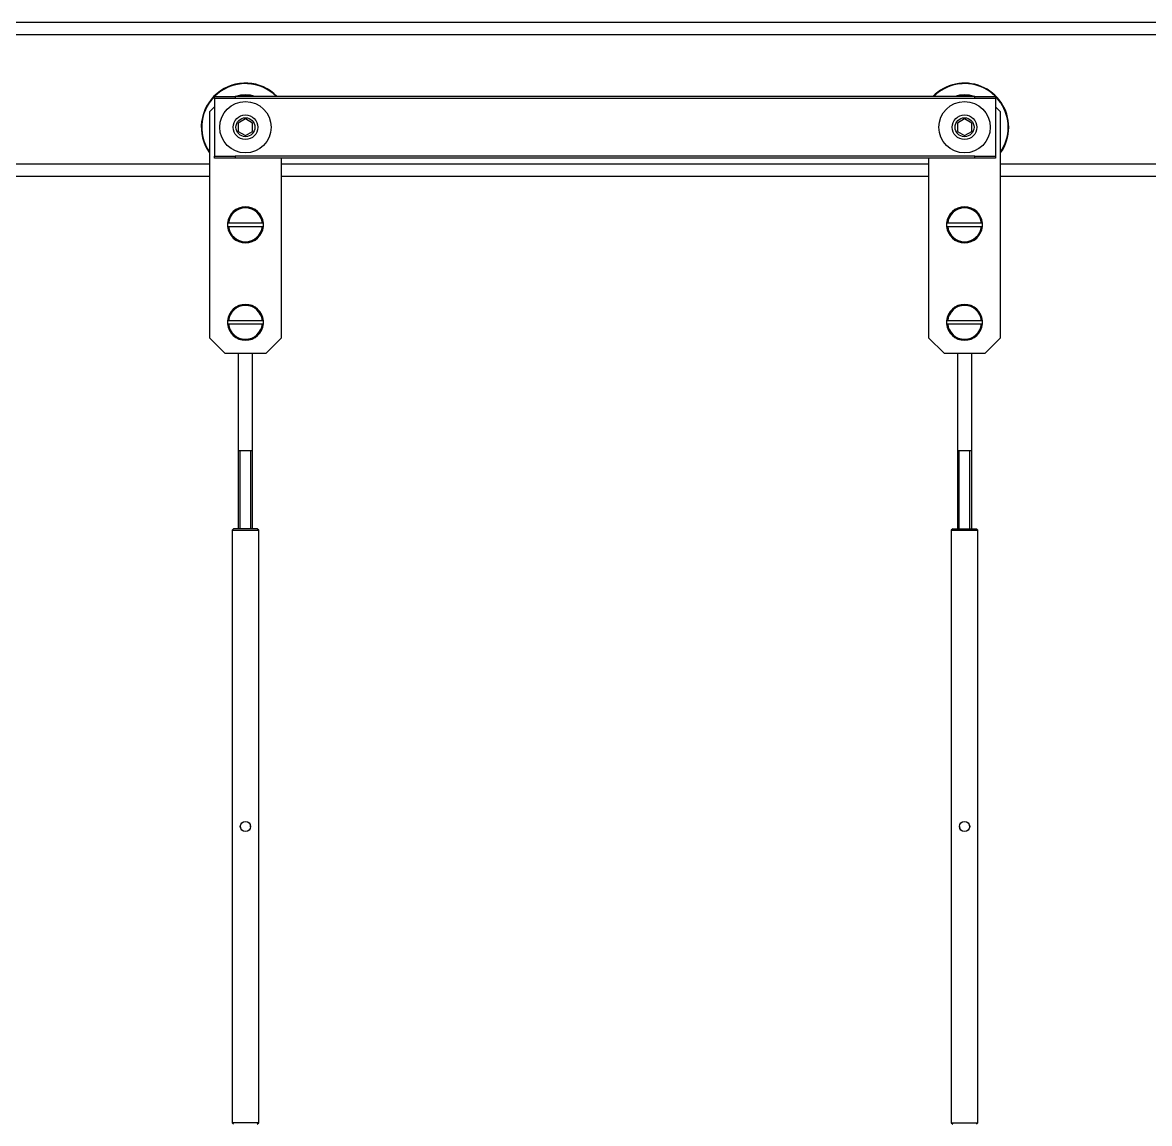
# Model space of a CAD drawing. Extents: x -681219 to -550379, y -242630 to -158199.
# Drawn here: x -618831 to -617410, y -177451 to -176061 of the extents above; entities that cross this region are included whole.
import ezdxf

# ---------------------------------------------------------------- set-up
doc = ezdxf.new("R2010")
doc.units = 0
doc.header["$LTSCALE"] = 1000
for name, color, linetype in [('M16×25_GB70.1', 7, 'CONTINUOUS'), ('MYPH00711483', 7, 'CONTINUOUS'), ('MYPH00711500', 7, 'CONTINUOUS'), ('SSJP146.01-01连接板', 7, 'CONTINUOUS'), ('SSJP146.01.02-04', 7, 'CONTINUOUS'), ('SSJP146.01.02-06', 7, 'CONTINUOUS'), ('SSJP146.01.03-01', 7, 'CONTINUOUS'), ('SSJP146.01.03-02', 7, 'CONTINUOUS'), ('SSJP146.01.03-05', 7, 'CONTINUOUS'), ('SSJP146.01.03-09', 7, 'CONTINUOUS')]:
    doc.layers.add(name, color=color, linetype=linetype)

msp = doc.modelspace()

# ---------------------------------------------------------------- linework, layer by layer
at = {"layer": 'M16×25_GB70.1', "color": 7, "linetype": 'Continuous'}
for p, q in [((-618550.0665, -176182.9007), (-618559.1387, -176188.1385)), ((-618559.1387, -176188.1385), (-618559.1387, -176198.6143)), ((-618540.9942, -176188.1385), (-618550.0665, -176182.9007)), ((-618540.9942, -176198.6143), (-618540.9942, -176188.1385)), ((-617642.8665, -176182.9007), (-617651.9387, -176188.1385)), ((-617651.9387, -176188.1385), (-617651.9387, -176198.6143)), ((-617633.7942, -176188.1385), (-617642.8665, -176182.9007)), ((-617633.7942, -176198.6143), (-617633.7942, -176188.1385)), ((-618559.1387, -176198.6143), (-618550.0665, -176203.8522)), ((-618550.0665, -176203.8522), (-618540.9942, -176198.6143)), ((-617651.9387, -176198.6143), (-617642.8665, -176203.8522)), ((-617642.8665, -176203.8522), (-617633.7942, -176198.6143))]:
    msp.add_line(p, q, dxfattribs=at)
for centre, radius in [((-618550.0665, -176193.3764), 15.552), ((-617642.8665, -176193.3764), 15.552), ((-618550.0665, -176193.3764), 11.9605), ((-617642.8665, -176193.3764), 11.9605)]:
    msp.add_circle(centre, radius, dxfattribs=at)
at = {"layer": 'MYPH00711483', "color": 7, "linetype": 'Continuous'}
for p, q in [((-618564.9705, -176700.1124), (-618566.9145, -176702.0564)), ((-618566.9145, -176702.0564), (-618533.2185, -176702.0564)), ((-618566.9145, -176702.0564), (-618566.9145, -177449.8484)), ((-618535.1625, -176700.1124), (-618564.9705, -176700.1124)), ((-618533.2185, -176702.0564), (-618535.1625, -176700.1124)), ((-618533.2185, -177449.8484), (-618533.2185, -176702.0564)), ((-617657.7705, -176700.1124), (-617659.7145, -176702.0564)), ((-617659.7145, -176702.0564), (-617626.0185, -176702.0564)), ((-617659.7145, -176702.0564), (-617659.7145, -177449.8484)), ((-617657.7705, -176700.1124), (-617627.9625, -176700.1124)), ((-617626.0185, -176702.0564), (-617627.9625, -176700.1124)), ((-617626.0185, -177449.8484), (-617626.0185, -176702.0564)), ((-618533.2185, -177449.8484), (-618566.9145, -177449.8484)), ((-618566.9145, -177449.8484), (-618564.9705, -177451.7924)), ((-618535.1625, -177451.7924), (-618533.2185, -177449.8484)), ((-617659.7145, -177449.8484), (-617626.0185, -177449.8484)), ((-617659.7145, -177449.8484), (-617657.7705, -177451.7924)), ((-617627.9625, -177451.7924), (-617626.0185, -177449.8484))]:
    msp.add_line(p, q, dxfattribs=at)
for centre, start, end in [((-618550.0665, -177075.9524), 180, 198.9380914), ((-618550.0665, -177075.9524), 0, 11.848492), ((-618550.0665, -177075.9524), 355.9356142, 0), ((-617642.8665, -177075.9524), 180, 198.9380914), ((-617642.8665, -177075.9524), 0, 11.848492), ((-617642.8665, -177075.9524), 355.9356142, 0)]:
    msp.add_arc(centre, 6.48, start, end, dxfattribs=at)
at = {"layer": 'MYPH00711500', "color": 7, "linetype": 'Continuous'}
for p, q in [((-615987.8745, -176061.1844), (-619720.3545, -176061.1844)), ((-615987.8745, -176076.7364), (-621819.8745, -176076.7364)), ((-618595.4265, -176240.0324), (-618883.0583, -176240.0324)), ((-617688.2265, -176240.0324), (-618504.7065, -176240.0324)), ((-615987.8745, -176240.0324), (-617597.5065, -176240.0324)), ((-618595.4265, -176255.5844), (-618883.0583, -176255.5844)), ((-617688.2265, -176255.5844), (-618504.7065, -176255.5844)), ((-615987.8745, -176255.5844), (-617597.5065, -176255.5844))]:
    msp.add_line(p, q, dxfattribs=at)
at = {"layer": 'SSJP146.01-01连接板', "color": 7, "linetype": 'Continuous'}
for p, q in [((-618588.9465, -176154.4964), (-618563.0265, -176154.4964)), ((-618588.9465, -176157.0884), (-618588.9465, -176154.4964)), ((-618588.9465, -176157.0884), (-618588.9465, -176159.6804)), ((-618563.0265, -176157.0884), (-618588.9465, -176157.0884)), ((-618588.9465, -176159.6804), (-618588.9465, -176227.0724)), ((-617629.9065, -176154.4964), (-618563.0265, -176154.4964)), ((-618563.0265, -176154.4964), (-618563.0265, -176157.0884)), ((-617629.9065, -176157.0884), (-618563.0265, -176157.0884)), ((-617629.9065, -176157.0884), (-617629.9065, -176154.4964)), ((-617629.9065, -176154.4964), (-617603.9865, -176154.4964)), ((-617603.9865, -176157.0884), (-617629.9065, -176157.0884)), ((-617603.9865, -176154.4964), (-617603.9865, -176157.0884)), ((-617603.9865, -176157.0884), (-617603.9865, -176159.6804)), ((-617603.9865, -176159.6804), (-617603.9865, -176227.0724)), ((-618588.9465, -176227.0724), (-618588.9465, -176229.6644)), ((-618588.9465, -176229.6644), (-618563.0265, -176229.6644)), ((-618588.9465, -176232.2564), (-618588.9465, -176229.6644)), ((-618563.0265, -176232.2564), (-618588.9465, -176232.2564)), ((-617629.9065, -176229.6644), (-618563.0265, -176229.6644)), ((-618563.0265, -176229.6644), (-618563.0265, -176232.2564)), ((-617629.9065, -176232.2564), (-618563.0265, -176232.2564)), ((-617629.9065, -176232.2564), (-617629.9065, -176229.6644)), ((-617629.9065, -176229.6644), (-617603.9865, -176229.6644)), ((-617603.9865, -176232.2564), (-617629.9065, -176232.2564)), ((-617603.9865, -176227.0724), (-617603.9865, -176229.6644)), ((-617603.9865, -176229.6644), (-617603.9865, -176232.2564))]:
    msp.add_line(p, q, dxfattribs=at)
at = {"layer": 'SSJP146.01.02-04', "color": 7, "linetype": 'Continuous'}
for centre in [(-618550.0665, -177075.9524), (-617642.8665, -177075.9524)]:
    msp.add_circle(centre, 6.48, dxfattribs=at)
at = {"layer": 'SSJP146.01.02-06', "color": 7, "linetype": 'Continuous'}
for p, q in [((-618559.1385, -176478.4964), (-618559.1385, -176601.6164)), ((-618540.9945, -176601.6164), (-618540.9945, -176478.4964)), ((-617651.9385, -176478.4964), (-617651.9385, -176601.6164)), ((-617633.7945, -176601.6164), (-617633.7945, -176478.4964)), ((-618559.1385, -176601.6164), (-618559.1385, -176700.1124)), ((-618540.9945, -176601.6164), (-618559.1385, -176601.6164)), ((-618556.8705, -176700.1124), (-618556.8705, -176601.6164)), ((-618543.2625, -176700.1124), (-618543.2625, -176601.6164)), ((-618540.9945, -176700.1124), (-618540.9945, -176601.6164)), ((-617651.9385, -176601.6164), (-617651.9385, -176700.1124)), ((-617633.7945, -176601.6164), (-617651.9385, -176601.6164)), ((-617649.6705, -176700.1124), (-617649.6705, -176601.6164)), ((-617636.0625, -176700.1124), (-617636.0625, -176601.6164)), ((-617633.7945, -176700.1124), (-617633.7945, -176601.6164))]:
    msp.add_line(p, q, dxfattribs=at)
at = {"layer": 'SSJP146.01.03-01', "color": 7, "linetype": 'Continuous'}
for centre in [(-618550.0665, -176193.3764), (-617642.8665, -176193.3764)]:
    msp.add_circle(centre, 32.4, dxfattribs=at)
at = {"layer": 'SSJP146.01.03-02', "color": 7, "linetype": 'Continuous'}
for p, q in [((-618588.9465, -176167.4564), (-618595.4265, -176173.9364)), ((-618595.4265, -176173.9364), (-618595.4265, -176459.0564)), ((-617597.5065, -176173.9364), (-617603.9865, -176167.4564)), ((-617597.5065, -176459.0564), (-617597.5065, -176173.9364)), ((-618504.7065, -176459.0564), (-618504.7065, -176232.2564)), ((-617688.2265, -176232.2564), (-617688.2265, -176459.0564)), ((-618595.4265, -176459.0564), (-618575.9865, -176478.4964)), ((-618524.1465, -176478.4964), (-618504.7065, -176459.0564)), ((-617688.2265, -176459.0564), (-617668.7865, -176478.4964)), ((-617616.9465, -176478.4964), (-617597.5065, -176459.0564)), ((-618575.9865, -176478.4964), (-618524.1465, -176478.4964)), ((-617668.7865, -176478.4964), (-617616.9465, -176478.4964))]:
    msp.add_line(p, q, dxfattribs=at)
at = {"layer": 'SSJP146.01.03-05', "color": 7, "linetype": 'Continuous'}
for centre, radius, start, end in [((-618550.0665, -176193.3764), 55.728, 44.2407188, 215.5159838), ((-618550.0665, -176193.3764), 55.08, 44.9008722, 214.5603218), ((-617642.8665, -176193.3764), 55.728, 0, 135.7592812), ((-617642.8665, -176193.3764), 55.08, 0, 135.0991278), ((-618550.0665, -176193.3764), 40.824, 72.2472098, 107.7527902), ((-618550.0665, -176193.3764), 40.176, 75.4074494, 104.5925506), ((-617642.8665, -176193.3764), 40.824, 72.2472098, 107.7527902), ((-617642.8665, -176193.3764), 40.176, 75.4074494, 104.5925506), ((-617642.8665, -176193.3764), 55.08, 325.4396782, 0), ((-617642.8665, -176193.3764), 55.728, 324.4840162, 0)]:
    msp.add_arc(centre, radius, start, end, dxfattribs=at)
at = {"layer": 'SSJP146.01.03-09', "color": 7, "linetype": 'Continuous'}
for p, q in [((-618571.3619, -176314.5524), (-618572.663, -176314.5524)), ((-618572.663, -176318.4404), (-618571.3619, -176318.4404)), ((-618528.771, -176314.5524), (-618571.3619, -176314.5524)), ((-618571.3619, -176318.4404), (-618528.771, -176318.4404)), ((-618527.4699, -176314.5524), (-618528.771, -176314.5524)), ((-618528.771, -176318.4404), (-618527.4699, -176318.4404)), ((-617664.1619, -176314.5524), (-617665.463, -176314.5524)), ((-617665.463, -176318.4404), (-617664.1619, -176318.4404)), ((-617621.571, -176314.5524), (-617664.1619, -176314.5524)), ((-617664.1619, -176318.4404), (-617621.571, -176318.4404)), ((-617620.2699, -176314.5524), (-617621.571, -176314.5524)), ((-617621.571, -176318.4404), (-617620.2699, -176318.4404)), ((-618571.3619, -176437.6724), (-618572.663, -176437.6724)), ((-618572.663, -176441.5604), (-618571.3619, -176441.5604)), ((-618528.771, -176437.6724), (-618571.3619, -176437.6724)), ((-618571.3619, -176441.5604), (-618528.771, -176441.5604)), ((-618527.4699, -176437.6724), (-618528.771, -176437.6724)), ((-618528.771, -176441.5604), (-618527.4699, -176441.5604)), ((-617664.1619, -176437.6724), (-617665.463, -176437.6724)), ((-617665.463, -176441.5604), (-617664.1619, -176441.5604)), ((-617621.571, -176437.6724), (-617664.1619, -176437.6724)), ((-617664.1619, -176441.5604), (-617621.571, -176441.5604)), ((-617620.2699, -176437.6724), (-617621.571, -176437.6724)), ((-617621.571, -176441.5604), (-617620.2699, -176441.5604))]:
    msp.add_line(p, q, dxfattribs=at)
for centre, radius, start, end in [((-618550.0665, -176316.4964), 22.68, 4.9171003, 175.0828997), ((-618550.0665, -176316.4964), 21.384, 5.2159086, 174.7840914), ((-617642.8665, -176316.4964), 22.68, 4.9171003, 175.0828997), ((-617642.8665, -176316.4964), 21.384, 5.2159086, 174.7840914), ((-618550.0665, -176316.4964), 22.68, 175.0828997, 184.9171003), ((-618550.0665, -176316.4964), 22.68, 184.9171003, 355.0828997), ((-618550.0665, -176316.4964), 21.384, 185.2159086, 354.7840914), ((-618550.0665, -176316.4964), 22.68, 355.0828997, 4.9171003), ((-617642.8665, -176316.4964), 22.68, 175.0828997, 184.9171003), ((-617642.8665, -176316.4964), 22.68, 184.9171003, 355.0828997), ((-617642.8665, -176316.4964), 21.384, 185.2159086, 354.7840914), ((-617642.8665, -176316.4964), 22.68, 355.0828997, 4.9171003), ((-618550.0665, -176439.6164), 22.68, 4.9171003, 175.0828997), ((-618550.0665, -176439.6164), 21.384, 5.2159086, 174.7840914), ((-617642.8665, -176439.6164), 22.68, 4.9171003, 175.0828997), ((-617642.8665, -176439.6164), 21.384, 5.2159086, 174.7840914), ((-618550.0665, -176439.6164), 22.68, 175.0828997, 184.9171003), ((-618550.0665, -176439.6164), 22.68, 184.9171003, 355.0828997), ((-618550.0665, -176439.6164), 21.384, 185.2159086, 354.7840914), ((-618550.0665, -176439.6164), 22.68, 355.0828997, 4.9171003), ((-617642.8665, -176439.6164), 22.68, 175.0828997, 184.9171003), ((-617642.8665, -176439.6164), 22.68, 184.9171003, 355.0828997), ((-617642.8665, -176439.6164), 21.384, 185.2159086, 354.7840914), ((-617642.8665, -176439.6164), 22.68, 355.0828997, 4.9171003)]:
    msp.add_arc(centre, radius, start, end, dxfattribs=at)

doc.saveas('drawing.dxf')
